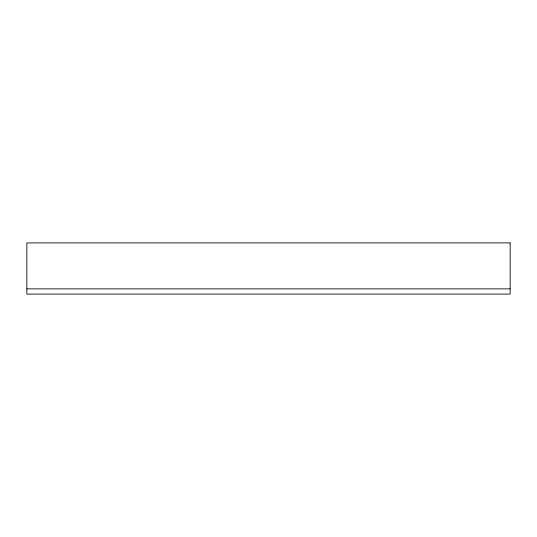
<?xml version="1.0" encoding="UTF-8"?>
<svg xmlns="http://www.w3.org/2000/svg" width="537" height="537" viewBox="0 0 537 537"><rect width="100%" height="100%" fill="white"/><g stroke="black" fill="none" stroke-linecap="round" stroke-linejoin="round"><path stroke-width="0.81" d="M26.85 288.866L510.15 288.866M510.15 242.905L26.85 242.905L26.85 294.095L510.15 294.095L510.15 242.905"/></g></svg>
